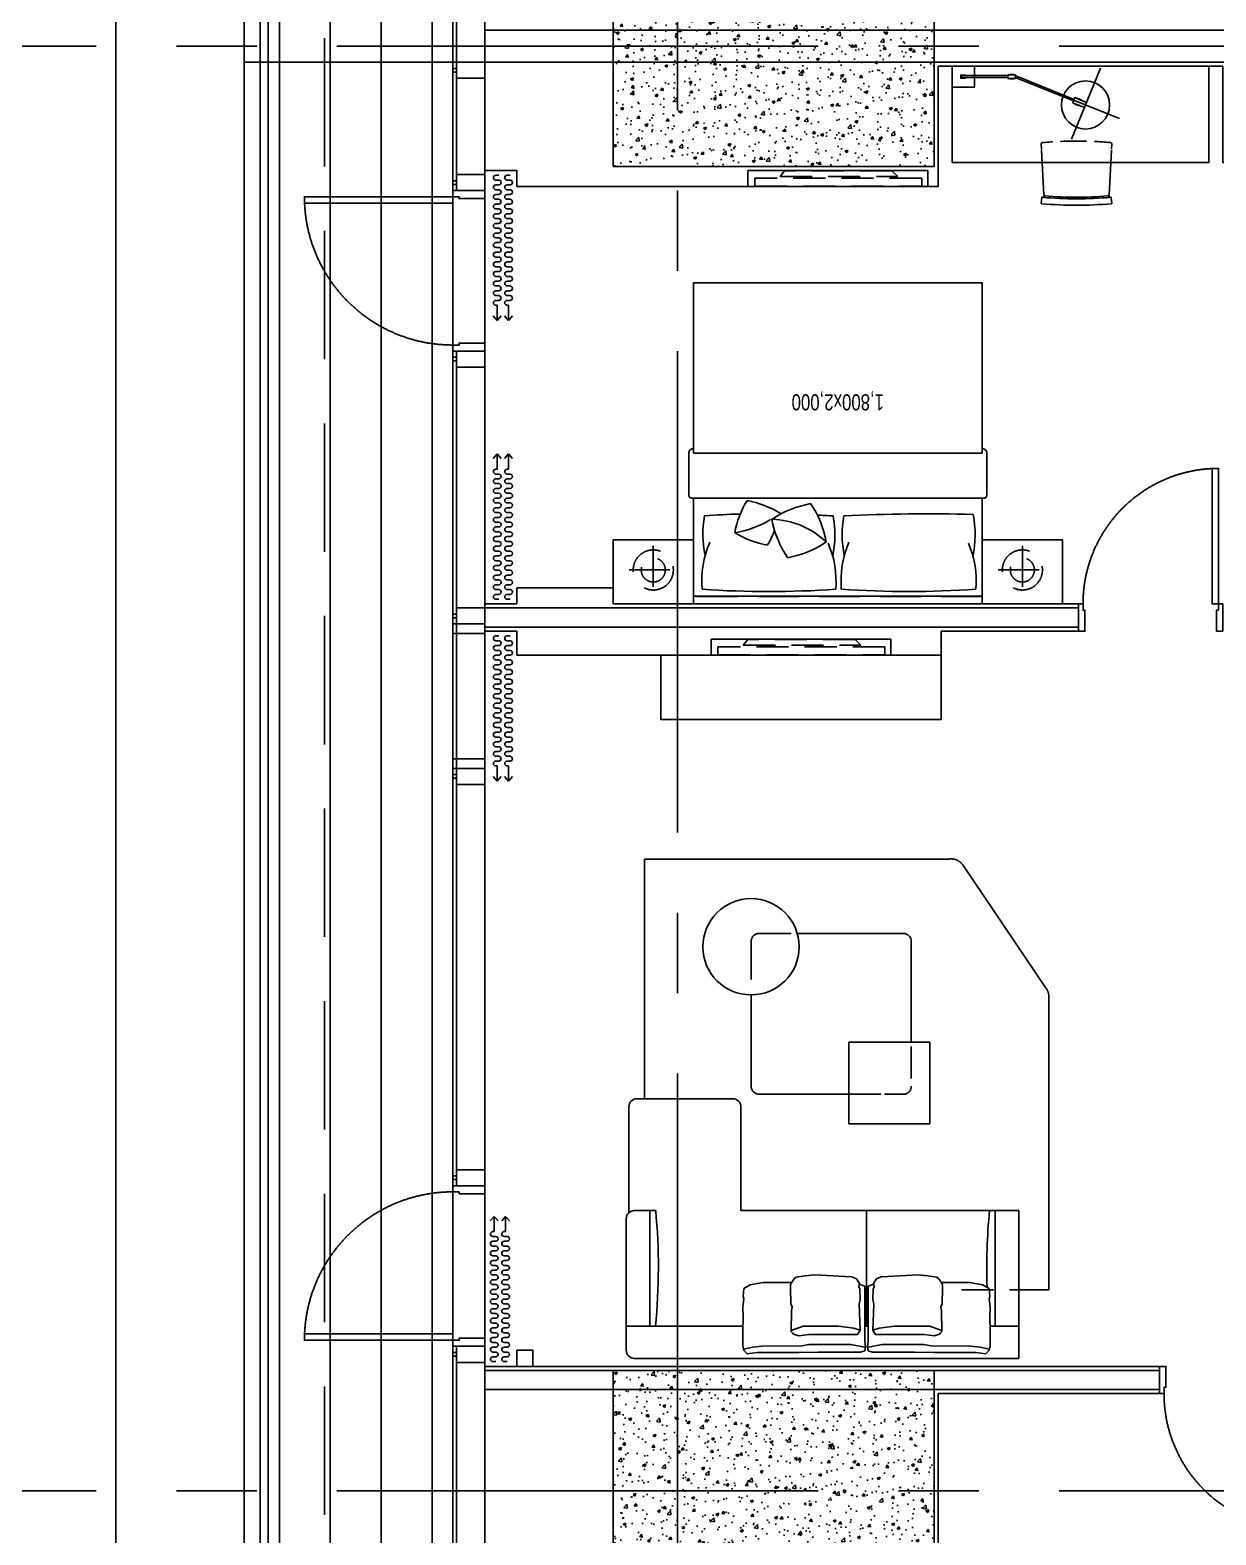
# Model space of a CAD drawing. Header units: millimetres. Extents: x 10000 to 302800, y 6800 to 229018.
# Drawn here: x 175294 to 182684, y 142962 to 152337 of the extents above; entities that cross this region are included whole.
import ezdxf
from ezdxf.enums import TextEntityAlignment as Align

# ---------------------------------------------------------------- set-up
doc = ezdxf.new("R2010")
doc.units = ezdxf.units.MM
doc.header["$LTSCALE"] = 400
doc.header["$MEASUREMENT"] = 0
for name, pattern in [('X-EXT_8F$0$DASHED', [3, 2, -1]), ('X-EXT_8F$0$X-ROOM TYPE-SR-2bay_1$0$PHANTOM2', [1.25, 0.625, -0.125, 0.125, -0.125, 0.125, -0.125]), ('X-GRID_5~ROOF$0$CENTER2', [1.125, 0.75, -0.125, 0.125, -0.125]), ('X-ROOM TYPE-SR-2Bay_2_8F 확장형$0$CONTINOUS', [0]), ('X-ROOM TYPE-SR-2Bay_2_8F 확장형$0$DASHDOT', [1, 0.5, -0.25, 0, -0.25]), ('X-ROOM TYPE-SR-2Bay_2_8F 확장형$0$HIDDEN', [0.375, 0.25, -0.125]), ('X-ROOM TYPE-SR-2Bay_2_8F 확장형$0$X-ROOM TYPE-SR-2bay_1$0$PHANTOM2', [1.25, 0.625, -0.125, 0.125, -0.125, 0.125, -0.125]), ('X-ROOM TYPE-SR-2Bay_2_8F 확장형$0$X-ROOM TYPE-SR-2Bay_2$0$X-ROOM TYPE-SR-2Bay_2$0$HIDDEN2', [4.7625, 3.175, -1.5875]), ('X-ROOM TYPE-SR-2Bay_2_8F 확장형$0$X-ROOM TYPE-SR-3Bay$0$X-ROOM TYPE-SR-3Bay$0$HIDDEN2', [4.7625, 3.175, -1.5875])]:
    doc.linetypes.add(name, pattern=pattern)
doc.layers.get('0').update_dxf_attribs({"linetype": 'CONTINUOUS'})
for name, color, linetype in [('A-DIM1', 7, 'CONTINUOUS'), ('X-COL-8F$0$A-COL', 2, 'CONTINUOUS'), ('X-COL-8F$0$A-HAT', 252, 'CONTINUOUS'), ('X-EXT_8F$0$A-254', 254, 'CONTINUOUS'), ('X-EXT_8F$0$A-ELE3', 4, 'CONTINUOUS'), ('X-EXT_8F$0$A-ELE4', 8, 'CONTINUOUS'), ('X-EXT_8F$0$A-ELES', 252, 'CONTINUOUS'), ('X-EXT_8F$0$A-OVHD', 7, 'X-EXT_8F$0$DASHED'), ('X-EXT_8F$0$A-WIN', 6, 'CONTINUOUS'), ('X-EXT_8F$0$X-ROOM TYPE-SR-2bay_1$0$__Door-bomba', 1, 'CONTINUOUS'), ('X-frame Hotel 8F$0$A-WINF', 4, 'CONTINUOUS'), ('X-GRID_5~ROOF$0$A-CEN1', 1, 'X-GRID_5~ROOF$0$CENTER2'), ('X-INT-HOTEL-8F$0$A-WALD', 7, 'CONTINUOUS'), ('X-ROOM TYPE-SR-2bay corner_8F 확장형$0$A-WALD', 7, 'CONTINUOUS'), ('X-ROOM TYPE-SR-2Bay_2_8F 확장형$0$.WA_Built-in_Lower', 252, 'CONTINUOUS'), ('X-ROOM TYPE-SR-2Bay_2_8F 확장형$0$.WA_Curtain', 252, 'CONTINUOUS'), ('X-ROOM TYPE-SR-2Bay_2_8F 확장형$0$.WA_Door Swing', 252, 'CONTINUOUS'), ('X-ROOM TYPE-SR-2Bay_2_8F 확장형$0$.WA_FP_Furn', 252, 'X-ROOM TYPE-SR-2Bay_2_8F 확장형$0$CONTINOUS'), ('X-ROOM TYPE-SR-2Bay_2_8F 확장형$0$.WA_Furn', 252, 'CONTINUOUS'), ('X-ROOM TYPE-SR-2Bay_2_8F 확장형$0$.WA_Furn hidden', 252, 'CONTINUOUS'), ('X-ROOM TYPE-SR-2Bay_2_8F 확장형$0$.WA_Wall-Fin', 252, 'CONTINUOUS'), ('X-ROOM TYPE-SR-2Bay_2_8F 확장형$0$.WA_Wall-Finish', 252, 'CONTINUOUS'), ('X-ROOM TYPE-SR-2Bay_2_8F 확장형$0$A-WALD', 7, 'CONTINUOUS'), ('X-ROOM TYPE-SR-2Bay_2_8F 확장형$0$WA_Furn', 252, 'CONTINUOUS'), ('X-ROOM TYPE-SR-2Bay_2_8F 확장형$0$X-ROOM TYPE-SR-2bay_1$0$__Door-bomba', 252, 'CONTINUOUS'), ('X-ROOM TYPE-SR-2Bay_2_8F 확장형$0$X-ROOM TYPE-SR-3Bay$0$ID_FP-FURN LOOSE', 252, 'CONTINUOUS')]:
    doc.layers.add(name, color=color, linetype=linetype)
doc.styles.add('X-ROOM TYPE-SR-2Bay_2_8F 확장형$0$Hrtext', font='', dxfattribs={"width": 0.8})
doc.styles.get('X-ROOM TYPE-SR-2Bay_2_8F 확장형$0$Hrtext').set_extended_font_data('Dotum')

# ---------------------------------------------------------------- blocks, each defined once
blk = doc.blocks.new('X-COL-8F$0$1500X2000_5~9F_C7')
at = {"layer": 'X-COL-8F$0$A-HAT'}
h = blk.add_hatch(dxfattribs=at)
h.set_pattern_fill('AR-CONC', color=256)
h.set_pattern_definition([(50, (-174748.82, -56171.2), (182.18467, -15.93909), [19.05, -209.55]), (355, (-174748.82, -56171.2), (-35.24283, 191.05664), [15.24, -167.64]), (100.451, (-174733.63, -56172.53), (146.9425, 175.11669), [16.19, -178.09]), (46.1842, (-174748.82, -56120.4), (271.07904, -42.04233), [28.575, -314.325]), (96.6356, (-174726.23, -56123.9), (237.40423, 247.42556), [24.285, -267.135]), (351.184, (-174748.82, -56120.4), (237.4046, 247.4251), [22.86, -251.46]), (21, (-174723.42, -56133.1), (151.61488, -102.26552), [19.05, -209.55]), (326, (-174723.42, -56133.1), (61.80203, 184.18797), [15.24, -167.64]), (71.4514, (-174710.78, -56141.63), (213.41649, 81.92286), [16.19, -178.09]), (37.5, (-174748.817, -56171.206), (3.088603, 84.55504), [0, -165.608, 0, -170.18, 0, -168.275]), (7.5, (-174748.82, -56171.21), (66.819663, 100.180575), [0, -97.028, 0, -161.798, 0, -64.135]), (327.5, (-174805.46, -56171.206), (135.590595, -5.728744), [0, -63.5, 0, -198.12, 0, -262.89]), (317.5, (-174830.86, -56171.21), (148.12918, 25.42649), [0, -82.55, 0, -131.572, 0, -186.69])])
h.paths.add_polyline_path([(-600, 1350), (-600, -150), (1400, -150), (1400, 1350)])
at = {"layer": 'X-COL-8F$0$A-COL'}
blk.add_lwpolyline([(-600, -150), (1400, -150), (1400, 1350), (-600, 1350)], close=True, dxfattribs=at)
blk = doc.blocks.new('X-COL-8F')
at = {"layer": 'X-COL-8F$0$A-COL'}
for p in [(174748.8, 56171.2), (174748.8, 47171.2)]:
    blk.add_blockref('X-COL-8F$0$1500X2000_5~9F_C7', p, dxfattribs=at)
blk = doc.blocks.new('X-EXT_8F$0$X-ROOM TYPE-SR-2bay_1$0$DOOR - 1000')
for points in [[(38, 200), (38, 1124), (78, 1124), (78, 200)], [(0, 0), (50, 0), (50, 160), (38, 160), (38, 200), (0, 200)], [(1000, 0), (950, 0), (950, 160), (962, 160), (962, 200), (1000, 200)]]:
    blk.add_lwpolyline(points, close=True)
at = {"color": 8, "linetype": 'X-EXT_8F$0$X-ROOM TYPE-SR-2bay_1$0$PHANTOM2', "ltscale": 200}
blk.add_arc((38, 200), 924, 0, 90, dxfattribs=at)
blk = doc.blocks.new('X-frame Hotel 8F$0$frame_hotel(24Tglass)')
at = {"layer": 'X-frame Hotel 8F$0$A-WINF'}
for p, q in [((-50, 250), (50, 250)), ((-50, 74), (-50, 250)), ((50, 250), (50, 74)), ((-50, 74), (50, 74)), ((-11.5, 74), (-11.5, 50)), ((-11.5, 50), (11.5, 50)), ((11.5, 50), (11.5, 74))]:
    blk.add_line(p, q, dxfattribs=at)
blk = doc.blocks.new('X-frame Hotel 8F')
for p, q in [((173348.8, 53171.2), (173148.8, 53171.2)), ((173148.8, 53171.2), (173148.8, 52271.2)), ((173348.8, 52271.2), (173348.8, 53171.2)), ((173348.8, 53111.2), (173148.8, 53111.2)), ((173148.8, 52331.2), (173348.8, 52331.2)), ((173148.8, 52271.2), (173348.8, 52271.2))]:
    blk.add_line(p, q)
at = {"rotation": 270}
for p in [(173098.8, 56621.2), (173098.8, 55921.2), (173098.8, 54821.2), (173098.8, 53221.2), (173098.7, 52221.2), (173098.8, 49721.2), (173098.8, 48621.2)]:
    blk.add_blockref('X-frame Hotel 8F$0$frame_hotel(24Tglass)', p, dxfattribs=at)
blk = doc.blocks.new('X-EXT_8F')
at = {"layer": 'X-EXT_8F$0$A-254'}
h = blk.add_hatch(dxfattribs=at)
h.set_pattern_fill('LINE', color=252, scale=100, angle=90)
h.set_pattern_definition([(90, (0, 0), (-317.5, 2e-14), [])])
edge = h.paths.add_edge_path()
edge.add_line((214444.8, 68021.2), (188877.6, 70521.2))
edge.add_line((188877.6, 70521.2), (174255.5, 70521.2))
edge.add_arc((174255.5, 68371.2), 2150, 90, 167)
edge.add_line((172160.6, 68854.9), (172053.9, 68392.8))
edge.add_arc((174148.8, 67909.2), 2150, 167, 180)
edge.add_line((171998.8, 67909.2), (171998.8, 38021.2))
edge.add_arc((174148.8, 38021.2), 2150, 180, 270)
edge.add_line((174148.8, 35871.2), (195098.8, 35871.2))
edge.add_line((195098.8, 35871.2), (195098.8, 36521.2))
edge.add_line((195098.8, 36521.2), (174648.8, 36521.2))
edge.add_arc((174648.8, 38021.2), 1500, 180, 270, ccw=False)
edge.add_line((173148.8, 38021.2), (173148.8, 67371.2))
edge.add_arc((174648.8, 67371.2), 1500, 90, 180, ccw=False)
edge.add_line((174648.8, 68871.2), (187974.8, 68871.2))
edge.add_line((187974.8, 68871.2), (202089.9, 68021.2))
edge.add_line((202089.9, 68021.2), (214444.8, 68021.2))
at = {"layer": 'X-EXT_8F$0$A-254', "color": 252}
blk.add_lwpolyline([(214444.8, 68021.2), (188877.6, 70521.2), (174255.5, 70521.2, 0.349216), (172160.6, 68854.9), (172053.9, 68392.8, 0.056784), (171998.8, 67909.2), (171998.8, 38021.2, 0.414214), (174148.8, 35871.2), (195098.8, 35871.2), (195098.8, 36521.2), (174648.8, 36521.2, -0.414214), (173148.8, 38021.2), (173148.8, 67371.2, -0.414214), (174648.8, 68871.2), (187974.8, 68871.2), (202089.9, 68021.2)], format="xyb", close=True, dxfattribs=at)
at = {"layer": 'X-EXT_8F$0$A-ELE3'}
blk.add_lwpolyline([(195248.8, 36521.2), (195248.8, 35721.2), (174148.8, 35721.2, -0.414214), (171848.8, 38021.2), (171848.8, 67909.2, -0.056784), (171907.8, 68426.5), (172014.4, 68888.6, -0.349216), (174255.5, 70671.2), (188898.8, 70671.2), (216098.8, 68021.2)], format="xyb", dxfattribs=at)
at = {"layer": 'X-EXT_8F$0$A-ELE4'}
for p, q in [((173148.8, 54909.2), (173148.8, 55833.2)), ((173348.8, 55821.2), (173348.8, 54921.2)), ((173148.8, 49671.2), (173148.8, 48671.2)), ((173348.8, 48671.2), (173348.8, 49671.2))]:
    blk.add_line(p, q, dxfattribs=at)
blk.add_lwpolyline([(181764.7, 35721.2), (173348.8, 35721.2, -0.414214), (171048.8, 38021.2), (171048.8, 67509.2, -0.056784), (171107.8, 68026.5), (171537.7, 69888.6, -0.349216), (173778.7, 71671.2), (189798.8, 71671.2), (220598.8, 68021.2)], format="xyb", dxfattribs=at)
blk.add_lwpolyline([(173348.8, 55871.2), (173348.8, 57671.1)], dxfattribs=at)
at = {"layer": 'X-EXT_8F$0$A-ELES', "ltscale": 10}
for points in [[(173348.8, 49671.2), (173348.8, 54871.2)], [(173348.8, 45071.2), (173348.8, 48671.2)]]:
    blk.add_lwpolyline(points, dxfattribs=at)
at = {"layer": 'X-EXT_8F$0$A-OVHD'}
blk.add_lwpolyline([(195248.8, 36521.2), (195248.8, 35721.2), (174648.8, 35721.2, -0.414214), (172348.8, 38021.2), (172348.8, 67371.2, -0.414214), (174648.8, 69671.2), (187998.8, 69671.2), (211948.8, 68021.2)], format="xyb", dxfattribs=at)
at = {"layer": 'X-EXT_8F$0$A-WIN'}
for p, q in [((173148.8, 55871.2), (173348.8, 55871.2)), ((173148.8, 54871.2), (173348.8, 54871.2)), ((173148.8, 49671.2), (173348.8, 49671.2)), ((173148.8, 48671.2), (173348.8, 48671.2))]:
    blk.add_line(p, q, dxfattribs=at)
for points in [[(195148.8, 36521.2), (195148.8, 35821.2), (174148.8, 35821.2, -0.414214), (171948.8, 38021.2), (171948.8, 67909.2, -0.056784), (172005.2, 68404), (172111.9, 68866.1, -0.349216), (174255.5, 70571.2), (188894.3, 70571.2), (214996.2, 68021.2)], [(195098.8, 36521.2), (195098.8, 35871.2), (174148.8, 35871.2, -0.414214), (171998.8, 38021.2), (171998.8, 67909.2, -0.056784), (172053.9, 68392.8), (172160.6, 68854.9, -0.349216), (174255.5, 70521.2), (188892, 70521.2), (214444.8, 68021.2)]]:
    blk.add_lwpolyline(points, format="xyb", dxfattribs=at)
at = {"layer": 'X-EXT_8F$0$A-WIN', "ltscale": 10}
for points in [[(173148.8, 55871.2), (173148.8, 57671.1)], [(173172.8, 55871.2), (173172.8, 57671.1)], [(173148.8, 49671.2), (173148.8, 54871.2)], [(173172.8, 49671.2), (173172.8, 54871.2)], [(173148.8, 45071.2), (173148.8, 48671.2)], [(173172.8, 45071.2), (173172.8, 48671.2)]]:
    blk.add_lwpolyline(points, dxfattribs=at)
blk.add_blockref('X-frame Hotel 8F', (0, 0))
at = {"layer": 'X-EXT_8F$0$X-ROOM TYPE-SR-2bay_1$0$__Door-bomba', "xscale": -1.000000000000003, "rotation": 90}
blk.add_blockref('X-EXT_8F$0$X-ROOM TYPE-SR-2bay_1$0$DOOR - 1000', (173348.8, 55871.2), dxfattribs=at)
at = {"layer": 'X-EXT_8F$0$X-ROOM TYPE-SR-2bay_1$0$__Door-bomba', "rotation": 90}
blk.add_blockref('X-EXT_8F$0$X-ROOM TYPE-SR-2bay_1$0$DOOR - 1000', (173348.8, 48671.2), dxfattribs=at)
blk = doc.blocks.new('X-GRID_5~ROOF')
at = {"layer": 'X-GRID_5~ROOF$0$A-CEN1', "ltscale": 10}
blk.add_line((174548.8, 81871.2), (174548.8, 33068.4), dxfattribs=at)
for points in [[(251927.3, 56771.2), (158516.9, 56771.2)], [(251927.3, 47771.2), (158516.9, 47771.2)]]:
    blk.add_lwpolyline(points, dxfattribs=at)
blk = doc.blocks.new('X-ROOM TYPE-SR-2Bay_2_8F 확장형$0$DOOR-900')
at = {"linetype": 'X-ROOM TYPE-SR-2Bay_2_8F 확장형$0$X-ROOM TYPE-SR-2bay_1$0$PHANTOM2', "ltscale": 200}
blk.add_arc((-28, -85), 844, 180, 270, dxfattribs=at)
at = {"layer": 'X-ROOM TYPE-SR-2Bay_2_8F 확장형$0$X-ROOM TYPE-SR-2bay_1$0$__Door-bomba'}
for points in [[(-900, 85), (-860, 85), (-860, -45), (-872, -45), (-872, -85), (-900, -85)], [(0, 85), (-40, 85), (-40, -45), (-28, -45), (-28, -85), (0, -85)], [(-28, -85), (-28, -929), (-68, -929), (-68, -85)]]:
    blk.add_lwpolyline(points, close=True, dxfattribs=at)
blk = doc.blocks.new('X-ROOM TYPE-SR-2Bay_2_8F 확장형$0$LAMP')
at = {"layer": 'X-ROOM TYPE-SR-2Bay_2_8F 확장형$0$.WA_Furn', "linetype": 'X-ROOM TYPE-SR-2Bay_2_8F 확장형$0$HIDDEN', "ltscale": 200}
for p, q in [((73353.6, 26082.9), (73533.2, 26526.9)), ((73651.1, 26211.6), (73251, 26373.4))]:
    blk.add_line(p, q, dxfattribs=at)
at = {"layer": 'X-ROOM TYPE-SR-2Bay_2_8F 확장형$0$.WA_Furn', "ltscale": 200}
for points in [[(72609.2, 26538.3), (72749.2, 26538.3), (72749.2, 26408.3), (72609.2, 26408.3)], [(72956.8, 26484.4), (72956.8, 26462.2), (73003.6, 26462.2), (73003.6, 26484.4)], [(72992.9, 26486.8), (72992.9, 26484.4), (72967.6, 26484.4), (72967.6, 26486.8)], [(72992.9, 26459.8), (72992.9, 26462.2), (72967.6, 26462.2), (72967.6, 26459.8)], [(73446.7, 26313.1), (73374.4, 26342.4), (73361.3, 26309.9), (73433.6, 26280.7)], [(73397.2, 26292.8), (73398.1, 26295.1), (73374.6, 26304.6), (73373.7, 26302.3)], [(73412.1, 26329.7), (73411.2, 26327.5), (73387.7, 26337), (73388.6, 26339.2)]]:
    blk.add_lwpolyline(points, close=True, dxfattribs=at)
for points in [[(72691.4, 26467.2), (72691.4, 26463.2), (72662.8, 26463.2), (72662.8, 26483.4), (72691.4, 26483.4), (72691.4, 26479.4)], [(72956.8, 26467.2), (72956.8, 26479.4), (72666.8, 26479.4), (72666.8, 26467.2), (72956.8, 26467.2)], [(73369.7, 26330.8), (73006.1, 26477.8), (73002.3, 26468.6), (73365.9, 26321.6)]]:
    blk.add_lwpolyline(points, dxfattribs=at)
blk.add_circle((73440.2, 26296.9), 150, dxfattribs=at)
blk = doc.blocks.new('X-ROOM TYPE-SR-2Bay_2_8F 확장형$0$A$C07D34A31')
at = {"layer": 'X-ROOM TYPE-SR-2Bay_2_8F 확장형$0$.WA_Furn'}
for p, q in [((0, 387.3), (3.3, 354.1)), ((440, 387.3), (436.7, 354.1)), ((2.2, 57.3), (17.3, 335.6)), ((437.9, 56.9), (422.7, 335.6))]:
    blk.add_line(p, q, dxfattribs=at)
at = {"layer": 'X-ROOM TYPE-SR-2Bay_2_8F 확장형$0$.WA_Furn', "linetype": 'X-ROOM TYPE-SR-2Bay_2_8F 확장형$0$HIDDEN'}
for p, q in [((0, 17.4), (1.8, 50.2)), ((440, 17.4), (438.1, 52.8))]:
    blk.add_line(p, q, dxfattribs=at)
at = {"layer": 'X-ROOM TYPE-SR-2Bay_2_8F 확장형$0$.WA_Furn'}
for centre, radius, start, end in [((3.2, 387.1), 3.23, 98.30308, 176.25735), ((220, -2025), 2425, 90, 95.13966), ((220, -2025), 2425, 84.86034, 90), ((436.8, 387.1), 3.23, 3.74265, 81.69692), ((7.2, 354.5), 4, 185.23549, 275.10924), ((55.2, 434.5), 97.2, 238.72186, 252.06227), ((220, -2025), 2385, 90, 95.10924), ((26.1, 332.9), 9.17, 95.25923, 163.19124), ((220, -2035), 2385, 90, 94.68457), ((220, -2025), 2385, 84.89076, 90), ((220, -2035), 2385, 85.31543, 90), ((384.8, 434.5), 97.2, 287.93773, 301.27814), ((413.9, 332.9), 9.17, 16.80876, 84.74077), ((432.8, 354.5), 4, 264.89076, 354.76451)]:
    blk.add_arc(centre, radius, start, end, dxfattribs=at)
at = {"layer": 'X-ROOM TYPE-SR-2Bay_2_8F 확장형$0$.WA_Furn', "linetype": 'X-ROOM TYPE-SR-2Bay_2_8F 확장형$0$HIDDEN'}
for centre, radius, start, end in [((9.4, 18.7), 9.51, 187.97976, 260.47923), ((220, 2425), 2425, 264.98106, 270), ((220, 2425), 2425, 270, 275.01894), ((430.6, 18.7), 9.51, 279.52077, 352.02024)]:
    blk.add_arc(centre, radius, start, end, dxfattribs=at)
blk = doc.blocks.new('X-ROOM TYPE-SR-2Bay_2_8F 확장형$0$窗帘')
for p, q in [((-375, 52.9), (-375, 70.9)), ((-375, -18), (-375, 0)), ((-345, 52.9), (-345, 70.9)), ((-345, -18), (-345, 0)), ((-315, 52.9), (-315, 70.9)), ((-315, -18), (-315, 0)), ((-285, 52.9), (-285, 70.9)), ((-285, -18), (-285, 0)), ((-255, 52.9), (-255, 70.9)), ((-255, -18), (-255, 0)), ((-225, 52.9), (-225, 70.9)), ((-225, -18), (-225, 0)), ((-195, 52.9), (-195, 70.9)), ((-195, -18), (-195, 0)), ((-165, 52.9), (-165, 70.9)), ((-165, -18), (-165, 0)), ((-135, 52.9), (-135, 70.9)), ((-135, -18), (-135, 0)), ((-105, 52.9), (-105, 70.9)), ((-105, -18), (-105, 0)), ((-75, 52.9), (-75, 70.9)), ((-75, -18), (-75, 0)), ((-45, 52.9), (-45, 70.9)), ((-45, -18), (-45, 0)), ((-15, 52.9), (-15, 70.9)), ((-15, -18), (-15, 0)), ((15, 52.9), (15, 70.9)), ((15, -18), (15, 0)), ((45, 52.9), (45, 70.9)), ((45, -18), (45, 0)), ((75, 52.9), (75, 70.9)), ((75, -18), (75, 0)), ((105, 52.9), (105, 70.9)), ((105, -18), (105, 0)), ((135, 52.9), (135, 70.9)), ((135, -18), (135, 0)), ((165, 52.9), (165, 70.9)), ((165, -18), (165, 0)), ((195, 52.9), (195, 70.9)), ((195, -18), (195, 0)), ((225, 52.9), (225, 70.9)), ((225, -18), (225, 0)), ((255, 52.9), (255, 70.9)), ((255, -18), (255, 0)), ((285, 52.9), (285, 70.9)), ((285, -18), (285, 0)), ((315, 52.9), (315, 70.9)), ((315, -18), (315, 0)), ((345, 52.9), (345, 70.9)), ((345, -18), (345, 0)), ((375, 52.9), (375, 70.9)), ((375, -18), (375, 0)), ((405, 52.9), (405, 70.9)), ((405, -18), (405, 0)), ((435, 61.9), (435, 70.9)), ((435, 61.9), (530.1, 61.9)), ((435, -9), (435, 0)), ((530.1, 61.9), (501.5, 86.5)), ((530.1, 61.9), (501.5, 37.2)), ((530.1, -9), (501.5, 15.7)), ((435, -9), (530.1, -9)), ((530.1, -9), (501.5, -33.7))]:
    blk.add_line(p, q)
for centre, start, end in [((-360, 70.9), 0, 180), ((-360, 0), 0, 180), ((-330, 52.9), 180, 0), ((-300, 70.9), 0, 180), ((-300, 0), 0, 180), ((-270, 52.9), 180, 0), ((-240, 70.9), 0, 180), ((-240, 0), 0, 180), ((-210, 52.9), 180, 0), ((-180, 70.9), 0, 180), ((-180, 0), 0, 180), ((-150, 52.9), 180, 0), ((-120, 70.9), 0, 180), ((-120, 0), 0, 180), ((-90, 52.9), 180, 0), ((-60, 70.9), 0, 180), ((-60, 0), 0, 180), ((-30, 52.9), 180, 0), ((0, 70.9), 0, 180), ((0, 0), 0, 180), ((30, 52.9), 180, 0), ((60, 70.9), 0, 180), ((60, 0), 0, 180), ((90, 52.9), 180, 0), ((120, 70.9), 0, 180), ((120, 0), 0, 180), ((150, 52.9), 180, 0), ((180, 70.9), 0, 180), ((180, 0), 0, 180), ((210, 52.9), 180, 0), ((240, 70.9), 0, 180), ((240, 0), 0, 180), ((270, 52.9), 180, 0), ((300, 70.9), 0, 180), ((300, 0), 0, 180), ((330, 52.9), 180, 0), ((360, 70.9), 0, 180), ((360, 0), 0, 180), ((390, 52.9), 180, 0), ((420, 70.9), 0, 180), ((420, 0), 0, 180), ((-330, -18), 180, 0), ((-270, -18), 180, 0), ((-210, -18), 180, 0), ((-150, -18), 180, 0), ((-90, -18), 180, 0), ((-30, -18), 180, 0), ((30, -18), 180, 0), ((90, -18), 180, 0), ((150, -18), 180, 0), ((210, -18), 180, 0), ((270, -18), 180, 0), ((330, -18), 180, 0), ((390, -18), 180, 0)]:
    blk.add_arc(centre, 15, start, end)
blk = doc.blocks.new('X-ROOM TYPE-SR-2Bay_2_8F 확장형$0$A$C77B47CFB')
at = {"layer": 'X-ROOM TYPE-SR-2Bay_2_8F 확장형$0$.WA_Furn'}
for p, q in [((50, 0, 0), (50, 920, 0)), ((50, 920, 0), (2447.1, 920, 0)), ((2497.1, 870, 0), (2497.1, 50, 0)), ((230, 720, 0), (50, 720, 0)), ((1010.5, 720, 0), (989.5, 720, 0)), ((1000, 720, 0), (1000, 0, 0)), ((1770, 720, 0), (2497.1, 720, 0)), ((2480.5, 12.7, 0), (2480.5, -647.7, 0)), ((1782.9, 0, 0), (50, 0, 0)), ((1782.9, 0, 0), (1782.9, -647.7, 0)), ((2447.1, 0, 0), (2313.8, 0, 0)), ((2430.5, -697.7, 0), (1832.9, -697.7, 0))]:
    blk.add_line(p, q, dxfattribs=at)
at = {"layer": 'X-ROOM TYPE-SR-2Bay_2_8F 확장형$0$.WA_Furn', "elevation": 0}
for points in [[(534.3, 446.9), (356.5, 446.9), (276.1, 462), (236.4, 485.6), (231.6, 534.8), (236.4, 549.9), (229.8, 600), (230.7, 666.2), (229.8, 738), (229.8, 792.9), (229.8, 842), (235.4, 869.4), (235.4, 869.4), (256.2, 891.2), (319.6, 882.7), (578.8, 882.7), (698.1, 880.8), (785.1, 880.8), (893.9, 880.8), (931.8, 880.8), (963, 880.8), (989.5, 872.3), (991.3, 857.9), (993.3, 848.6), (989.5, 813.7), (989.5, 470.7), (955.1, 457)], [(988.1, 850.3), (901.5, 833.5), (718.9, 834.5), (641.3, 834.5), (598.7, 841.1), (349.9, 843.9), (292.2, 850.5), (234, 862.6)], [(1465.7, 446.9), (1643.5, 446.9), (1723.9, 462), (1763.6, 485.6), (1768.4, 534.8), (1763.6, 549.9), (1770.3, 600), (1769.3, 666.2), (1770.3, 738), (1770.3, 792.9), (1770.3, 842), (1764.6, 869.4), (1764.6, 869.4), (1743.8, 891.2), (1680.4, 882.7), (1421.2, 882.7), (1301.9, 880.8), (1214.9, 880.8), (1106.1, 880.8), (1068.2, 880.8), (1037, 880.8), (1010.5, 872.3), (1008.7, 857.9), (1006.7, 848.6), (1010.5, 813.7), (1010.5, 470.7), (1044.9, 457)], [(1011.9, 850.3), (1098.5, 833.5), (1281.1, 834.5), (1358.7, 834.5), (1401.3, 841.1), (1650.1, 843.9), (1707.8, 850.5), (1766, 862.6)], [(960.3, 745.5), (922, 732), (825, 720), (605.6, 720), (566.5, 734.2), (530.5, 745.8), (530.4, 752.8)], [(1039.7, 745.5), (1078, 732), (1175, 720), (1394.4, 720), (1433.5, 734.2), (1469.5, 745.8), (1469.6, 752.8)], [(197.1, 0), (197.1, 720)], [(2350.1, 0), (2350.1, 720)]]:
    blk.add_lwpolyline(points, dxfattribs=at)
for points in [[(960.3, 745.5), (953.8, 582.7), (953.8, 582.7), (961.2, 554.2), (959.3, 488), (952, 474.2), (955.7, 454), (937.2, 424.6), (908.7, 411.7), (826.8, 407.1), (678.6, 398.8), (617.9, 405.2), (562.6, 413.5), (548.8, 425.5), (535, 445.7), (525.8, 461.3), (525.8, 482.5), (527.7, 580.9), (536.9, 599.3), (532.3, 622.3), (530.4, 752.8), (539.4, 761.1), (545.9, 770.2), (579.2, 780.4), (640.9, 771.2), (709, 771.2), (793.7, 771.2), (849.8, 771.2), (943.7, 771.2), (943.7, 771.2)], [(1039.7, 745.5), (1046.2, 582.7), (1046.2, 582.7), (1038.8, 554.2), (1040.7, 488), (1048, 474.2), (1044.3, 454), (1062.8, 424.6), (1091.3, 411.7), (1173.2, 407.1), (1321.4, 398.8), (1382.1, 405.2), (1437.4, 413.5), (1451.2, 425.5), (1465, 445.7), (1474.2, 461.3), (1474.2, 482.5), (1472.3, 580.9), (1463.1, 599.3), (1467.7, 622.3), (1469.6, 752.8), (1460.6, 761.1), (1454.1, 770.2), (1420.8, 780.4), (1359.1, 771.2), (1291, 771.2), (1206.3, 771.2), (1150.2, 771.2), (1056.3, 771.2), (1056.3, 771.2)]]:
    blk.add_lwpolyline(points, close=True, dxfattribs=at)
at = {"layer": 'X-ROOM TYPE-SR-2Bay_2_8F 확장형$0$.WA_Furn'}
for centre, radius, start, end in [((2447.1, 870, 0), 50, 0, 90), ((6032, 354.6, 0), 3735.1, 174.38629, 185.44829), ((-3484.9, 354.6, 0), 3735.1, 354.55171, 1.9026), ((2447.1, 50, 0), 50, 270, 0), ((1832.9, -647.7, 0), 50, 180, 270), ((2430.5, -647.7, 0), 50, 270, 0)]:
    blk.add_arc(centre, radius, start, end, dxfattribs=at)
blk = doc.blocks.new('X-ROOM TYPE-SR-2Bay_2_8F 확장형')
at = {"linetype": 'X-ROOM TYPE-SR-2Bay_2_8F 확장형$0$X-ROOM TYPE-SR-2Bay_2$0$X-ROOM TYPE-SR-2Bay_2$0$HIDDEN2', "ltscale": 0.2}
blk.add_lwpolyline([(176448.9, 53343.1), (174648.9, 53343.1), (174648.9, 53296.2), (176448.9, 53296.2)], close=True, dxfattribs=at)
at = {"layer": 'X-ROOM TYPE-SR-2Bay_2_8F 확장형$0$.WA_FP_Furn', "ltscale": 0.2}
for p, q in [((174620.7, 53972.9), (174620.7, 54235.9)), ((174648.9, 54235.9), (176448.9, 54235.9)), ((176477, 53972.9), (176477, 54235.9)), ((174639, 53954.7), (176458.7, 53954.7))]:
    blk.add_line(p, q, dxfattribs=at)
at = {"layer": 'X-ROOM TYPE-SR-2Bay_2_8F 확장형$0$.WA_FP_Furn', "linetype": 'X-ROOM TYPE-SR-2Bay_2_8F 확장형$0$DASHDOT', "ltscale": 300}
blk.add_line((174344.6, 51706.2), (174344.6, 50213.9), dxfattribs=at)
at = {"layer": 'X-ROOM TYPE-SR-2Bay_2_8F 확장형$0$.WA_FP_Furn', "linetype": 'X-ROOM TYPE-SR-2Bay_2_8F 확장형$0$HIDDEN', "ltscale": 2}
for p, q in [((175058.7, 51243.4), (175296.1, 51243.4)), ((175008.7, 51157.1), (175008.7, 50860.4)), ((175616.7, 50241.1), (175838.9, 50241.1))]:
    blk.add_line(p, q, dxfattribs=at)
at = {"layer": 'X-ROOM TYPE-SR-2Bay_2_8F 확장형$0$.WA_FP_Furn', "ltscale": 0.2}
for points in [[(174648.9, 54235.9), (174648.9, 55296.2), (176448.9, 55296.2), (176448.9, 54235.9)], [(176448.9, 53954.7), (176448.9, 53345.4), (174648.9, 53345.4), (174648.9, 53954.7)]]:
    blk.add_lwpolyline(points, dxfattribs=at)
for points in [[(174148.9, 53296.2), (174648.9, 53296.2), (174648.9, 53696.2), (174148.9, 53696.2)], [(176948.9, 53296.2), (176448.9, 53296.2), (176448.9, 53696.2), (176948.9, 53696.2)]]:
    blk.add_lwpolyline(points, close=True, dxfattribs=at)
at = {"layer": 'X-ROOM TYPE-SR-2Bay_2_8F 확장형$0$.WA_FP_Furn', "ltscale": 300}
blk.add_lwpolyline([(176193.5, 52576.6), (176193.5, 52976.4), (174445.4, 52976.4), (174445.4, 52576.6)], close=True, dxfattribs=at)
at = {"layer": 'X-ROOM TYPE-SR-2Bay_2_8F 확장형$0$.WA_FP_Furn', "linetype": 'X-ROOM TYPE-SR-2Bay_2_8F 확장형$0$DASHDOT', "ltscale": 300}
blk.add_lwpolyline([(174344.6, 51706.2), (176239.8, 51706.2)], dxfattribs=at)
blk.add_lwpolyline([(176327.2, 51670.1), (176847.7, 50901, -0.149832), (176864.9, 50844.9), (176864.9, 49022.6), (176677.5, 49022.6)], format="xyb", dxfattribs=at)
at = {"layer": 'X-ROOM TYPE-SR-2Bay_2_8F 확장형$0$.WA_FP_Furn', "linetype": 'X-ROOM TYPE-SR-2Bay_2_8F 확장형$0$HIDDEN', "ltscale": 2}
for points in [[(175008.7, 51157.1), (175008.7, 51193.4, -0.414214), (175058.7, 51243.4)], [(176006.7, 50539.2), (176006.7, 50291.1, -0.414214), (175956.7, 50241.1), (175838.9, 50241.1)]]:
    blk.add_lwpolyline(points, format="xyb", dxfattribs=at)
at = {"layer": 'X-ROOM TYPE-SR-2Bay_2_8F 확장형$0$.WA_FP_Furn', "ltscale": 200}
for points in [[(175296.1, 51243.4), (175956.7, 51243.4, -0.414214), (176006.7, 51193.4), (176006.7, 50565.3)], [(175616.7, 50241.1), (175058.7, 50241.1, -0.414214), (175008.7, 50291.1), (175008.7, 50860.4)]]:
    blk.add_lwpolyline(points, format="xyb", dxfattribs=at)
blk.add_lwpolyline([(176121.5, 50057.7), (175616.7, 50057.7), (175616.7, 50565.3), (176121.5, 50565.3)], close=True, dxfattribs=at)
at = {"layer": 'X-ROOM TYPE-SR-2Bay_2_8F 확장형$0$.WA_FP_Furn', "ltscale": 0.2}
for centre, radius, start, end in [((174646.5, 54237.1), 25.8, 84.70036, 182.67474), ((176451.2, 54237.1), 25.8, 357.32526, 95.29964), ((174639, 53972.9), 18.2, 180, 270), ((175486, 53633.9), 589.1, 148.661, 169.66313), ((174875, 53351.7), 598.3, 57.66974, 79.60653), ((175488.2, 53306.9), 623.6, 100.05608, 124.11389), ((174871.1, 53575.7), 614.4, 9.9751, 34.19487), ((176458.7, 53972.9), 18.2, 269.99716, 0), ((175343.4, 53727.9), 635.3, 169.42913, 191.75458), ((175037.6, 49942.9), 3914.6, 91.42012, 94.67057), ((174809.8, 54346.4), 614.5, 279.05962, 301.26821), ((175125, 53316.2), 507.2, 46.16965, 88.4789), ((175743.5, 53929.7), 614.4, 189.9751, 214.19487), ((175075.7, 46256.5), 7601, 86.64854, 87.39574), ((174869.6, 53726), 661.2, 348.3841, 10.32592), ((176211, 53727.9), 635.3, 169.42913, 191.75458), ((176098.3, 43773.6), 10083.9, 88.32928, 92.9094), ((175743.4, 53726), 661.2, 348.3841, 11.09435), ((175217.2, 54250.9), 598.3, 238.71761, 259.60653), ((174606.2, 53968.8), 589.1, 328.661, 338.63618), ((175321, 53438.5), 620, 156.93388, 184.74226), ((175126.5, 54198.4), 623.6, 280.05608, 304.11389), ((174945.3, 53437.7), 592.6, 355.1203, 23.56909), ((176188.6, 53438.5), 620, 156.93388, 184.74226), ((175819.2, 53437.7), 592.6, 355.1203, 23.56909), ((175119.4, 59599.1), 6225.8, 266.16583, 273.83417), ((175990.2, 59693.1), 6319.7, 266.19445, 273.80555)]:
    blk.add_arc(centre, radius, start, end, dxfattribs=at)
at = {"layer": 'X-ROOM TYPE-SR-2Bay_2_8F 확장형$0$.WA_FP_Furn', "linetype": 'X-ROOM TYPE-SR-2Bay_2_8F 확장형$0$DASHDOT', "ltscale": 300}
blk.add_arc((176255.3, 51619.7), 87.9, 34.99487, 100.12733, dxfattribs=at)
at = {"layer": 'X-ROOM TYPE-SR-2Bay_2_8F 확장형$0$.WA_Furn', "linetype": 'X-ROOM TYPE-SR-2Bay_2_8F 확장형$0$HIDDEN', "ltscale": 2}
blk.add_line((176819.5, 49022.6), (176303.9, 49022.6), dxfattribs=at)
at = {"layer": 'X-ROOM TYPE-SR-2Bay_2_8F 확장형$0$.WA_Furn'}
blk.add_lwpolyline([(176261.5, 56046.2), (177861.5, 56046.2), (177861.5, 56646.2), (176261.5, 56646.2), (176261.5, 56603.1)], close=True, dxfattribs=at)
blk.add_circle((175007.9, 51160.4), 300, dxfattribs=at)
at = {"layer": 'X-ROOM TYPE-SR-2Bay_2_8F 확장형$0$.WA_Furn hidden', "linetype": 'X-ROOM TYPE-SR-2Bay_2_8F 확장형$0$HIDDEN', "ltscale": 2}
for points in [[(175922, 55959.3), (175885.3, 55994.9), (175217.4, 55994.9), (175188.9, 55959.3)], [(176071.4, 55899), (176071.4, 55949.3), (175031.4, 55949.3), (175031.4, 55899)], [(175692.6, 53039.5), (175655.9, 53075.1), (174988, 53075.1), (174959.5, 53039.5)], [(175842, 52979.2), (175842, 53029.5), (174802, 53029.5), (174802, 52979.2)]]:
    blk.add_lwpolyline(points, close=True, dxfattribs=at)
at = {"layer": 'X-ROOM TYPE-SR-2Bay_2_8F 확장형$0$.WA_Wall-Fin'}
for p, q in [((174988.9, 55996.2), (174988.9, 55896.2)), ((176108.8, 55996.2), (176108.8, 55896.2)), ((174988.9, 55896.2), (173548.9, 55896.2)), ((174988.9, 55896.2), (176108.8, 55896.2)), ((176108.8, 55896.2), (176174.1, 55896.2)), ((174759.5, 53076.4), (174759.5, 52976.4)), ((174759.5, 53076.4), (175879.4, 53076.4)), ((175879.4, 53076.4), (175879.4, 52976.4)), ((174759.5, 52976.4), (173548.8, 52976.4)), ((175879.4, 52976.4), (176193.5, 52976.4))]:
    blk.add_line(p, q, dxfattribs=at)
for points in [[(173348.9, 55996.2), (173548.9, 55996.2), (173548.9, 55896.2)], [(173548.9, 53296.2), (173548.9, 53396.2), (174148.9, 53396.2), (174148.9, 53296.2)], [(173548.8, 52976.4), (173548.8, 53126.4), (173348.8, 53126.4)], [(173548.8, 48546.2), (173548.8, 48646.2), (173648.8, 48646.2), (173648.8, 48546.2)]]:
    blk.add_lwpolyline(points, dxfattribs=at)
at = {"layer": 'X-ROOM TYPE-SR-2Bay_2_8F 확장형$0$.WA_Wall-Finish'}
for p, q in [((176174, 56646.2), (176174, 55996.2)), ((176108.8, 55996.2), (174988.9, 55996.2)), ((176174, 55996.2), (176174.1, 55896.2)), ((173348.9, 53296.2), (173548.9, 53296.2)), ((174148.9, 53296.2), (177048.9, 53296.2)), ((177048.9, 53296.2), (177048.9, 53126.6)), ((173348.9, 53126.2), (173548.8, 53126.2)), ((176193.5, 53126.4), (176193.5, 52976.4)), ((176193.5, 53126.2), (177048.9, 53126.2)), ((177553.9, 48546.2), (173349, 48546.2)), ((177553.9, 48546.2), (177553.9, 48376.2)), ((177553.9, 48376.2), (176173.9, 48376.2)), ((176173.9, 48376.2), (176173.9, 46996.2))]:
    blk.add_line(p, q, dxfattribs=at)
blk.add_lwpolyline([(179403.9, 55846.2), (179403.9, 56646.2), (178118.9, 56646.2), (178118.9, 56046.2), (177948.9, 56046.2), (177948.9, 56646.2), (176174, 56646.2)], dxfattribs=at)
at = {"layer": 'X-ROOM TYPE-SR-2Bay_2_8F 확장형$0$A-WALD'}
for p, q in [((183998.9, 56871.2), (173348.9, 56871.2)), ((183798.9, 56671.2), (173348.9, 56671.2)), ((173348.9, 53271.2), (177048.9, 53271.2)), ((177048.9, 53271.2), (177048.9, 53151.2)), ((173348.9, 53151.2), (177048.9, 53151.2)), ((173349, 48521.2), (177553.9, 48521.2)), ((177553.9, 48521.2), (177553.9, 48401.2)), ((173349, 48401.2), (177553.9, 48401.2))]:
    blk.add_line(p, q, dxfattribs=at)
at = {"layer": 'X-ROOM TYPE-SR-2Bay_2_8F 확장형$0$X-ROOM TYPE-SR-3Bay$0$ID_FP-FURN LOOSE', "linetype": 'X-ROOM TYPE-SR-2Bay_2_8F 확장형$0$X-ROOM TYPE-SR-3Bay$0$X-ROOM TYPE-SR-3Bay$0$HIDDEN2', "ltscale": 0.2}
for p, q in [((174398.9, 53657.7), (174398.9, 53357.7)), ((176698.9, 53657.7), (176698.9, 53357.7)), ((174248.9, 53507.7), (174548.9, 53507.7)), ((176548.9, 53507.7), (176848.9, 53507.7))]:
    blk.add_line(p, q, dxfattribs=at)
for centre, radius in [((174398.9, 53507.7), 125), ((176698.9, 53507.7), 125), ((174398.9, 53507.7), 75), ((176698.9, 53507.7), 75)]:
    blk.add_circle(centre, radius, dxfattribs=at)
at = {"layer": 'X-ROOM TYPE-SR-2Bay_2_8F 확장형$0$.WA_Curtain', "xscale": -1, "rotation": 89.99999743867916}
for p in [(173488.2, 55591.9), (173488.2, 52721.9)]:
    blk.add_blockref('X-ROOM TYPE-SR-2Bay_2_8F 확장형$0$窗帘', p, dxfattribs=at)
at = {"layer": 'X-ROOM TYPE-SR-2Bay_2_8F 확장형$0$.WA_Curtain', "rotation": 90.00000256132081}
for p in [(173488.2, 53700.5), (173469.7, 48950.5)]:
    blk.add_blockref('X-ROOM TYPE-SR-2Bay_2_8F 확장형$0$窗帘', p, dxfattribs=at)
at = {"layer": 'X-ROOM TYPE-SR-2Bay_2_8F 확장형$0$.WA_Door Swing', "xscale": -1, "rotation": 180}
blk.add_blockref('X-ROOM TYPE-SR-2Bay_2_8F 확장형$0$DOOR-900', (177948.9, 53211.4), dxfattribs=at)
at = {"layer": 'X-ROOM TYPE-SR-2Bay_2_8F 확장형$0$.WA_Door Swing'}
blk.add_blockref('X-ROOM TYPE-SR-2Bay_2_8F 확장형$0$DOOR-900', (178453.9, 48461.2), dxfattribs=at)
at = {"layer": 'X-ROOM TYPE-SR-2Bay_2_8F 확장형$0$.WA_Furn', "ltscale": 4, "rotation": 180}
blk.add_blockref('X-ROOM TYPE-SR-2Bay_2_8F 확장형$0$A$C07D34A31', (177256.4, 56179.9), dxfattribs=at)
at = {"layer": 'X-ROOM TYPE-SR-2Bay_2_8F 확장형$0$.WA_Furn', "ltscale": 100, "rotation": 180}
blk.add_blockref('X-ROOM TYPE-SR-2Bay_2_8F 확장형$0$A$C77B47CFB', (176727.5, 49516.2), dxfattribs=at)
at = {"layer": 'X-ROOM TYPE-SR-2Bay_2_8F 확장형$0$WA_Furn'}
blk.add_blockref('X-ROOM TYPE-SR-2Bay_2_8F 확장형$0$LAMP', (103652.3, 30107.9), dxfattribs=at)
at = {"layer": 'X-ROOM TYPE-SR-2Bay_2_8F 확장형$0$.WA_Built-in_Lower', "ltscale": 2, "style": 'X-ROOM TYPE-SR-2Bay_2_8F 확장형$0$Hrtext', "width": 0.8}
blk.add_text('1,800x2,000', height=100, rotation=180, dxfattribs=at).set_placement((175548.9, 54552.3), align=Align.MIDDLE_CENTER)
blk = doc.blocks.new('X-ROOM TYPE-SR-2bay corner_8F 확장형')
at = {"layer": 'X-ROOM TYPE-SR-2bay corner_8F 확장형$0$A-WALD'}
blk.add_lwpolyline([(182478.8, 56671.2), (173348.8, 56671.2)], dxfattribs=at)
blk = doc.blocks.new('X-INT-HOTEL-8F')
at = {"layer": 'X-INT-HOTEL-8F$0$A-WALD'}
blk.add_line((171848.8, 56671.2), (171848.8, 56871.2), dxfattribs=at)
blk.add_lwpolyline([(173348.8, 56671.2), (171848.8, 56671.2)], dxfattribs=at)
blk.add_blockref('X-ROOM TYPE-SR-2Bay_2_8F 확장형', (0, 0))
blk.add_blockref('X-ROOM TYPE-SR-2bay corner_8F 확장형', (0, 0))
blk = doc.blocks.new('X-BASE-8F')
for name in ['X-GRID_5~ROOF', 'X-EXT_8F', 'X-COL-8F']:
    blk.add_blockref(name, (0, 0))
blk.add_blockref('X-INT-HOTEL-8F', (0, 0))

msp = doc.modelspace()

# ---------------------------------------------------------------- block references
at = {"layer": 'A-DIM1'}
msp.add_blockref('X-BASE-8F', (4779.3, 95465.6), dxfattribs=at)

doc.saveas('drawing.dxf')
